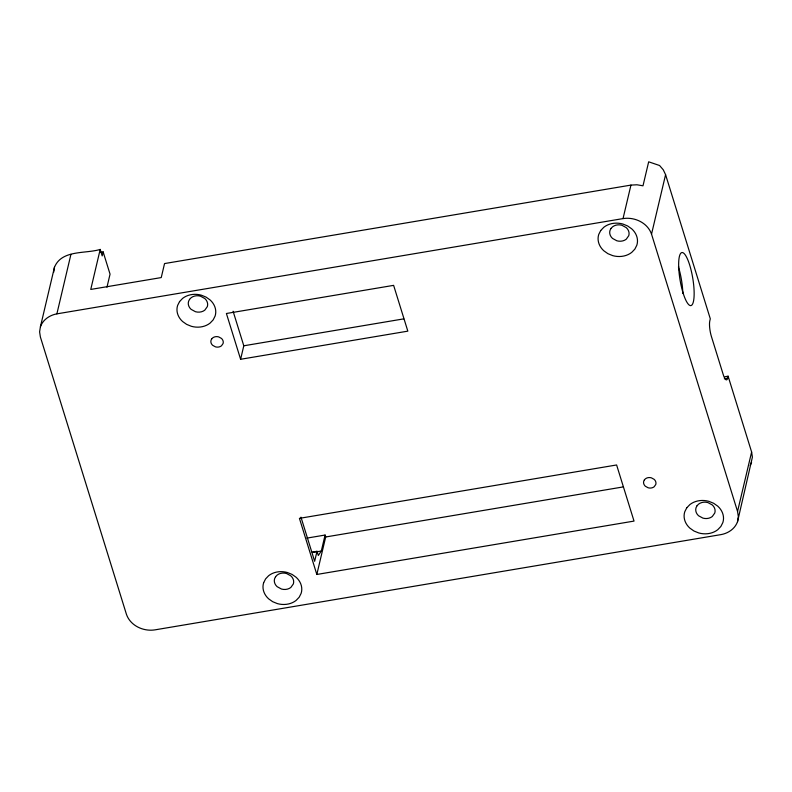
<?xml version="1.0" encoding="UTF-8"?>
<svg xmlns="http://www.w3.org/2000/svg" width="792" height="792" viewBox="0 0 792 792"><rect width="100%" height="100%" fill="white"/><g stroke="black" fill="none" stroke-linecap="round" stroke-linejoin="round"><path stroke-width="1.19" d="M100.703 252.302L103.138 251.896L102.188 255.905L100.198 249.43C85.437 253.984 61.637 249.51 54.45 267.31L40.402 326.809L39.6 331.858L40.382 336.986L126.433 614.305C130.363 625.739 143.431 631.699 154.935 629.868L721.057 534.6C728.264 533.303 735.045 528.739 737.54 521.651L752.4 457.132L751.618 451.994L728.105 376.2L725.086 376.715M53.648 272.349L54.45 267.31M737.54 521.651L738.342 516.602L737.55 511.464L651.529 234.145C647.599 222.72 634.541 216.751 623.027 218.592L56.885 313.86C49.678 315.157 42.897 319.72 40.402 326.809M56.885 313.86L70.934 254.351M100.198 249.43L90.753 289.436L161.241 277.576L164.548 263.568L630.947 185.1L636.976 184.784L642.995 185.803L648.668 161.815L659.568 165.508L663.27 169.795L665.587 174.676L710.295 318.8L709.82 320.8A11.534 2.752 80.4 0 0 711.404 336.471L723.215 374.527A11.534 2.752 80.4 0 0 727.63 378.2L728.105 376.2M106.96 287.229L110.048 274.151L103.138 251.896M240.61 359.281L226.403 313.493L393.624 285.358L407.83 331.145L240.61 359.281L243.797 345.787L233.086 311.236M312.157 552.113L317.018 551.291L314.652 561.29L300.97 517.176M317.018 551.291L318.315 555.489L321.305 551.034L325.086 535.046L306.851 538.114M316.83 574.467L299.425 518.354L616.612 464.973L634.026 521.087L316.83 574.467L325.69 536.976L325.086 535.046M623.027 218.592L630.947 185.1M651.529 234.145L665.587 174.676M737.55 511.464L751.618 451.994M750.202 465.478L751.598 462.172M263.647 582.734L265.597 578.893L268.676 575.675A19.879 16.8 13.3 0 1 287.427 572.527L292.109 574.428L296.119 577.269A18.929 15.998 13.3 0 1 301.118 593.396L299.178 597.227L296.089 600.445A19.879 16.8 13.3 0 1 277.349 603.603L272.666 601.692L268.656 598.851A18.929 15.998 13.3 0 1 263.647 582.734M243.797 345.787L403.752 318.869M724.333 378.754L727.63 378.2M325.69 536.976L623.363 486.892M312.8 552.469L321.305 551.034M678.447 266.963A26.908 6.415 80.4 0 1 682.852 293.505M179.566 301.574L177.626 305.415A18.929 15.998 13.3 0 0 182.625 321.542L186.635 324.373L191.317 326.284A19.879 16.8 13.3 0 0 210.058 323.126L213.147 319.918L215.097 316.077A18.929 15.998 13.3 0 0 210.098 299.95L206.078 297.109L201.406 295.208A19.879 16.8 13.3 0 0 182.655 298.356L179.566 301.574M189.565 299.356L188.595 301.277A9.464 7.999 13.3 0 0 191.1 309.345L195.446 311.711A9.94 8.395 13.3 0 0 204.821 310.137L207.336 306.613A9.464 7.999 13.3 0 0 204.831 298.544L200.485 296.178A9.94 8.395 13.3 0 0 191.11 297.752L189.565 299.356M211.682 338.936L211.068 340.164A6.059 5.118 13.3 0 0 212.662 345.322L215.444 346.846A6.356 5.376 13.3 0 0 221.443 345.837L223.057 343.57A6.059 5.118 13.3 0 0 221.453 338.412L218.671 336.897A6.356 5.376 13.3 0 0 212.672 337.907L211.682 338.936M275.596 576.685L274.626 578.606A9.464 7.999 13.3 0 0 277.121 586.664L281.467 589.04A9.94 8.395 13.3 0 0 290.842 587.456L293.357 583.932A9.464 7.999 13.3 0 0 290.862 575.873L286.516 573.497A9.94 8.395 13.3 0 0 277.141 575.071L275.596 576.685M600.722 230.512L598.752 234.412A19.236 16.256 13.3 0 0 603.831 250.797L607.909 253.678L612.662 255.618A20.196 17.068 13.3 0 0 631.709 252.41L634.847 249.143L636.817 245.243A19.236 16.256 13.3 0 0 631.739 228.858L627.66 225.977L622.908 224.037A20.196 17.068 13.3 0 0 603.86 227.245L600.722 230.512M610.998 228.442L610.018 230.363A9.464 7.999 13.3 0 0 612.523 238.432L616.869 240.798A9.94 8.395 13.3 0 0 626.244 239.224L628.759 235.699A9.464 7.999 13.3 0 0 626.254 227.631L621.908 225.265A9.94 8.395 13.3 0 0 612.543 226.839L610.998 228.442M644.391 479.873L643.767 481.1A6.059 5.118 13.3 0 0 645.371 486.268L648.153 487.783A6.356 5.376 13.3 0 0 654.152 486.773L655.756 484.516A6.059 5.118 13.3 0 0 654.162 479.358L651.38 477.833A6.356 5.376 13.3 0 0 645.381 478.843L644.391 479.873M686.753 507.83L684.773 511.731A19.236 16.256 13.3 0 0 689.852 528.115L693.931 530.996L698.692 532.937A20.196 17.068 13.3 0 0 717.73 529.729L720.868 526.462L722.848 522.562A19.236 16.256 13.3 0 0 717.77 506.177L713.681 503.296L708.929 501.356A20.196 17.068 13.3 0 0 689.891 504.563L686.753 507.83M697.019 505.761L696.049 507.682A9.464 7.999 13.3 0 0 698.554 515.75L702.9 518.116A9.94 8.395 13.3 0 0 712.265 516.542L714.78 513.018A9.464 7.999 13.3 0 0 712.285 504.95L707.939 502.583A9.94 8.395 13.3 0 0 698.564 504.157L697.019 505.761M678.675 266.508A26.908 6.415 80.4 0 0 690.802 305.603A26.908 6.415 80.4 0 0 689.693 265.072A26.908 6.415 80.4 0 0 678.675 266.508"/></g></svg>
